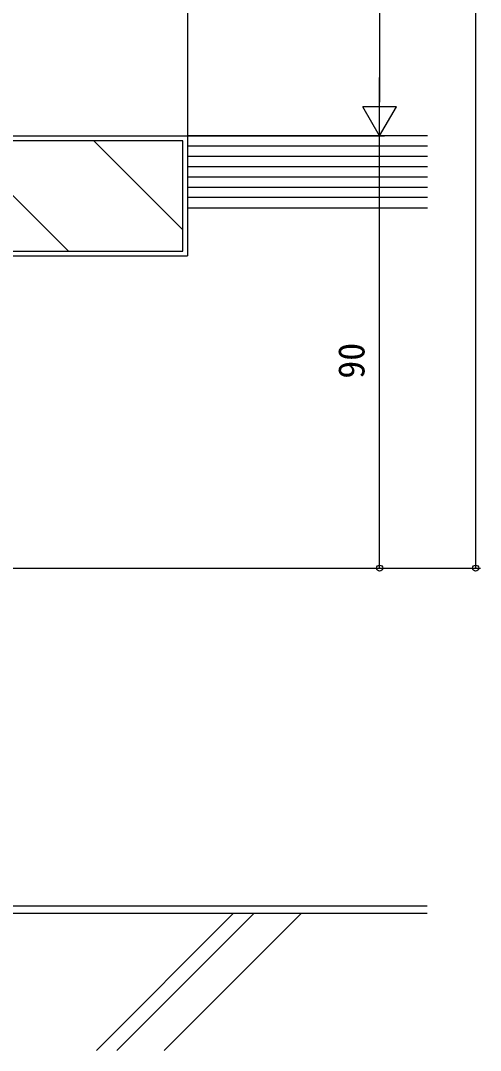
# Model space of a CAD drawing. Units: millimetres, scale not verified. Extents: x -437 to 438, y -681 to 678.
# Drawn here: x -128.4 to -32.6, y -231 to -16.6 of the extents above; entities that cross this region are included whole.
import ezdxf
from ezdxf.enums import TextEntityAlignment as Align

# ---------------------------------------------------------------- set-up
doc = ezdxf.new("R2010")
doc.units = ezdxf.units.MM
doc.header["$LTSCALE"] = 4
for name, color, linetype in [('0-6_YKK_D', 6, 'Continuous'), ('0-8_YSS_K', 3, 'Continuous'), ('0-9_YSS_KE', 3, 'Continuous')]:
    doc.layers.add(name, color=color, linetype=linetype)
doc.styles.add('ＭＳ ゴシック', font='')
doc.styles.get('ＭＳ ゴシック').set_extended_font_data('MS Gothic')

msp = doc.modelspace()

# ---------------------------------------------------------------- linework, layer by layer
at = {"layer": '0-6_YKK_D'}
for p, q in [((-33.607, 519.402), (-33.607, -130.599)), ((-53.607, 452.401), (-53.607, -33.599)), ((-53.607, -40.599), (-53.607, -28.475)), ((-53.607, -40.599), (-57.107, -34.537)), ((-50.107, -34.537), (-57.107, -34.537)), ((-53.607, -40.599), (-50.107, -34.537)), ((-126.906, -40.599), (-52.607, -40.599)), ((-92.606, -40.599), (-52.607, -40.599)), ((-53.607, -130.599), (-53.607, -40.599)), ((-152.693, -130.599), (-32.607, -130.599)), ((-152.693, -130.599), (-52.607, -130.599))]:
    msp.add_line(p, q, dxfattribs=at)
for centre in [(-53.607, -130.599), (-33.607, -130.599)]:
    msp.add_circle(centre, 0.637, dxfattribs=at)
at = {"layer": '0-8_YSS_K'}
for p, q in [((-93.607, 216.401), (-93.607, -40.599)), ((-94.606, -41.599), (-147.606, -41.599)), ((-141.459, -41.599), (-118.459, -64.599)), ((-113.175, -41.599), (-94.606, -60.168)), ((-94.606, -64.599), (-94.606, -41.599)), ((-43.606, -42.742), (-93.606, -42.742)), ((-43.606, -44.885), (-93.606, -44.885)), ((-43.606, -47.028), (-93.606, -47.028)), ((-43.606, -49.171), (-93.606, -49.171)), ((-43.606, -51.314), (-93.606, -51.314)), ((-43.606, -53.456), (-93.606, -53.456)), ((-177.606, -64.599), (-94.606, -64.599)), ((-155.193, -202.4), (-43.693, -202.4)), ((-84.023, -202.4), (-112.623, -231)), ((-79.78, -202.4), (-108.38, -231)), ((-69.881, -202.4), (-98.481, -231))]:
    msp.add_line(p, q, dxfattribs=at)
at = {"layer": '0-9_YSS_KE'}
for p, q in [((-148.606, -40.599), (-93.606, -40.599)), ((-43.606, -40.599), (-93.606, -40.599)), ((-93.606, -40.599), (-93.606, -55.599)), ((-93.606, -40.599), (-93.606, -65.599)), ((-93.606, -55.599), (-43.606, -55.599)), ((-178.606, -65.599), (-93.606, -65.599)), ((-153.693, -200.9), (-43.693, -200.9))]:
    msp.add_line(p, q, dxfattribs=at)

# ---------------------------------------------------------------- texts
at = {"layer": '0-6_YKK_D', "style": 'ＭＳ ゴシック'}
msp.add_text('90', height=5.499, rotation=90, dxfattribs=at).set_placement((-55.107, -91.16), align=Align.BOTTOM_LEFT)

doc.saveas('drawing.dxf')
